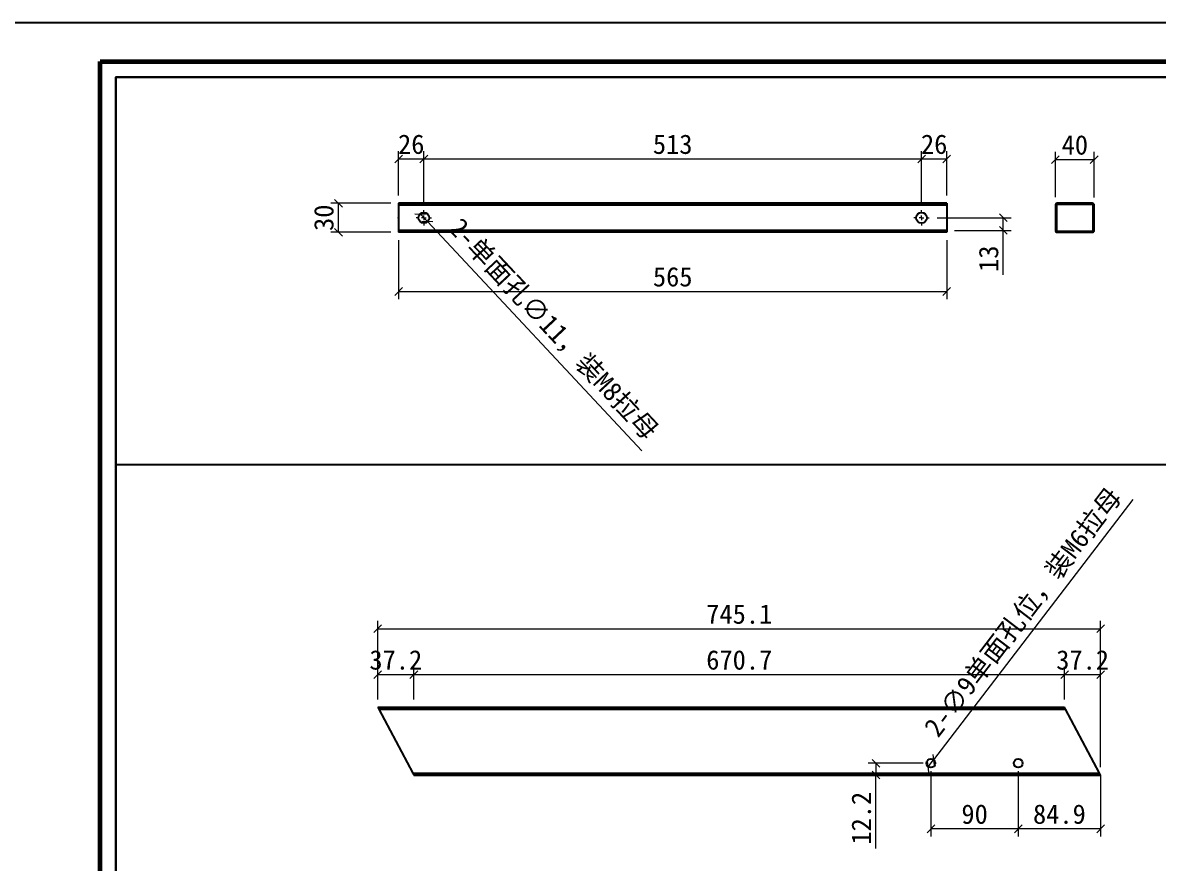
# Model space of a CAD drawing. Header units: inches. Extents: x 21728 to 86065, y -20660 to 1996.
# Drawn here: x 79017 to 80188, y -18797 to -17930 of the extents above; entities that cross this region are included whole.
import ezdxf

# ---------------------------------------------------------------- set-up
doc = ezdxf.new("R2010")
doc.units = ezdxf.units.IN
doc.header["$MEASUREMENT"] = 0
doc.layers.add('图框', color=5, linetype='Continuous', lineweight=60)
doc.layers.add('轮廓线', color=7, linetype='Continuous', lineweight=30)
doc.styles.add('宋体', font='')
doc.styles.get('宋体').set_extended_font_data('SimSun')
doc.dimstyles.new('1-8', dxfattribs={"dimscale": 8, "dimtxt": 2.5, "dimasz": 1, "dimexe": 1, "dimexo": 1, "dimtad": 1, "dimdec": 1, "dimdsep": 46, "dimtxsty": '宋体', "dimblk": 'OBLIQUE', "dimcen": 2.5, "dimclrd": 3, "dimclre": 3, "dimclrt": 256, "dimadec": 0, "dimazin": 0, "dimtfac": 1, "dimtdec": 1, "dimtmove": 1, "dimatfit": 3, "dimfxl": 0, "dimlwd": 9, "dimlwe": 9, "dimarcsym": 0})

# ---------------------------------------------------------------- blocks, each defined once
blk = doc.blocks.new('SW_CENTERMARKSYMBOL_0')
at = {"color": 0, "linetype": 'Continuous', "lineweight": 18}
for p, q in [((-5, 0), (-8, 0)), ((0, 0), (-2.5, 0)), ((0, 5), (0, 8)), ((0, 0), (0, 2.5)), ((0, 0), (0, -2.5)), ((0, 0), (2.5, 0)), ((5, 0), (8, 0)), ((0, -5), (0, -8))]:
    blk.add_line(p, q, dxfattribs=at)
blk = doc.blocks.new('SW_CENTERMARKSYMBOL_1')
at = {"color": 0, "linetype": 'Continuous', "lineweight": 18}
for p, q in [((-5, 0), (-8, 0)), ((0, 0), (-2.5, 0)), ((0, 5), (0, 8)), ((0, 0), (0, 2.5)), ((0, 0), (0, -2.5)), ((0, 0), (2.5, 0)), ((5, 0), (8, 0)), ((0, -5), (0, -8))]:
    blk.add_line(p, q, dxfattribs=at)
blk = doc.blocks.new('_Oblique')
at = {"color": 0, "linetype": 'ByBlock', "lineweight": -2}
blk.add_line((-0.5, -0.5), (0.5, 0.5), dxfattribs=at)
blk = doc.blocks.new('*D360')
at = {"color": 3, "lineweight": 9, "transparency": 16777216}
for p, q in [((79404.7, -18154.5), (79404.7, -18215.5)), ((79969.7, -18154.5), (79969.7, -18215.5)), ((79404.7, -18207.5), (79969.7, -18207.5))]:
    blk.add_line(p, q, dxfattribs=at)
at = {"layer": 'Defpoints', "color": 0, "transparency": 16777216}
for p in [(79404.7, -18146.5), (79969.7, -18146.5), (79969.7, -18207.5)]:
    blk.add_point(p, dxfattribs=at)
at = {"color": 3, "lineweight": 9, "transparency": 16777216, "xscale": 8, "yscale": 8, "zscale": 8, "rotation": 180}
blk.add_blockref('_Oblique', (79404.7, -18207.5), dxfattribs=at)
at = {"color": 3, "lineweight": 9, "transparency": 16777216, "xscale": 8, "yscale": 8, "zscale": 8}
blk.add_blockref('_Oblique', (79969.7, -18207.5), dxfattribs=at)
at = {"transparency": 16777216, "insert": (79687.2, -18192.5), "char_height": 20, "attachment_point": 5, "style": '宋体'}
blk.add_mtext('565', dxfattribs=at)
blk = doc.blocks.new('*D361')
at = {"color": 3, "lineweight": 9, "transparency": 16777216}
for p, q in [((79396.7, -18116.5), (79334.7, -18116.5)), ((79342.7, -18146.5), (79342.7, -18116.5)), ((79396.7, -18146.5), (79334.7, -18146.5))]:
    blk.add_line(p, q, dxfattribs=at)
at = {"layer": 'Defpoints', "color": 0, "transparency": 16777216}
for p in [(79342.7, -18116.5), (79404.7, -18116.5), (79404.7, -18146.5)]:
    blk.add_point(p, dxfattribs=at)
at = {"color": 3, "lineweight": 9, "transparency": 16777216, "xscale": 8, "yscale": 8, "zscale": 8}
for p, rotation in [((79342.7, -18116.5), 90), ((79342.7, -18146.5), 270)]:
    blk.add_blockref('_Oblique', p, dxfattribs=dict(at, rotation=rotation))
at = {"transparency": 16777216, "insert": (79327.7, -18131.5), "char_height": 20, "attachment_point": 5, "rotation": 90, "style": '宋体'}
blk.add_mtext('30', dxfattribs=at)
blk = doc.blocks.new('*D362')
at = {"color": 3, "lineweight": 9, "transparency": 16777216}
for p, q in [((79404.7, -18108.5), (79404.7, -18062.8)), ((79404.7, -18070.8), (79430.7, -18070.8)), ((79430.7, -18115.5), (79430.7, -18062.8))]:
    blk.add_line(p, q, dxfattribs=at)
at = {"layer": 'Defpoints', "color": 0, "transparency": 16777216}
for p in [(79430.7, -18070.8), (79404.7, -18116.5), (79430.7, -18123.5)]:
    blk.add_point(p, dxfattribs=at)
at = {"color": 3, "lineweight": 9, "transparency": 16777216, "xscale": 8, "yscale": 8, "zscale": 8, "rotation": 180}
blk.add_blockref('_Oblique', (79404.7, -18070.8), dxfattribs=at)
at = {"color": 3, "lineweight": 9, "transparency": 16777216, "xscale": 8, "yscale": 8, "zscale": 8}
blk.add_blockref('_Oblique', (79430.7, -18070.8), dxfattribs=at)
at = {"transparency": 16777216, "insert": (79417.7, -18055.8), "char_height": 20, "attachment_point": 5, "style": '宋体'}
blk.add_mtext('26', dxfattribs=at)
blk = doc.blocks.new('*D357')
at = {"color": 3, "lineweight": 9, "transparency": 16777216}
for p, q in [((79430.7, -18115.5), (79430.7, -18062.8)), ((79430.7, -18070.8), (79943.7, -18070.8)), ((79943.7, -18115.5), (79943.7, -18062.8))]:
    blk.add_line(p, q, dxfattribs=at)
at = {"layer": 'Defpoints', "color": 0, "transparency": 16777216}
for p in [(79943.7, -18070.8), (79430.7, -18123.5), (79943.7, -18123.5)]:
    blk.add_point(p, dxfattribs=at)
at = {"color": 3, "lineweight": 9, "transparency": 16777216, "xscale": 8, "yscale": 8, "zscale": 8, "rotation": 180}
blk.add_blockref('_Oblique', (79430.7, -18070.8), dxfattribs=at)
at = {"color": 3, "lineweight": 9, "transparency": 16777216, "xscale": 8, "yscale": 8, "zscale": 8}
blk.add_blockref('_Oblique', (79943.7, -18070.8), dxfattribs=at)
at = {"transparency": 16777216, "insert": (79687.2, -18055.8), "char_height": 20, "attachment_point": 5, "style": '宋体'}
blk.add_mtext('513', dxfattribs=at)
blk = doc.blocks.new('*D358')
at = {"color": 3, "lineweight": 9, "transparency": 16777216}
for p, q in [((79943.7, -18115.5), (79943.7, -18062.8)), ((79943.7, -18070.8), (79969.7, -18070.8)), ((79969.7, -18108.5), (79969.7, -18062.8))]:
    blk.add_line(p, q, dxfattribs=at)
at = {"layer": 'Defpoints', "color": 0, "transparency": 16777216}
for p in [(79969.7, -18070.8), (79969.7, -18116.5), (79943.7, -18123.5)]:
    blk.add_point(p, dxfattribs=at)
at = {"color": 3, "lineweight": 9, "transparency": 16777216, "xscale": 8, "yscale": 8, "zscale": 8, "rotation": 180}
blk.add_blockref('_Oblique', (79943.7, -18070.8), dxfattribs=at)
at = {"color": 3, "lineweight": 9, "transparency": 16777216, "xscale": 8, "yscale": 8, "zscale": 8}
blk.add_blockref('_Oblique', (79969.7, -18070.8), dxfattribs=at)
at = {"transparency": 16777216, "insert": (79956.7, -18055.8), "char_height": 20, "attachment_point": 5, "style": '宋体'}
blk.add_mtext('26', dxfattribs=at)
blk = doc.blocks.new('*D359')
at = {"color": 3, "lineweight": 9, "transparency": 16777216}
for p, q in [((79959.7, -18131.5), (80035.9, -18131.5)), ((80027.9, -18144.5), (80027.9, -18131.5)), ((79977.7, -18144.5), (80035.9, -18144.5)), ((80027.9, -18190.4), (80027.9, -18144.5))]:
    blk.add_line(p, q, dxfattribs=at)
at = {"layer": 'Defpoints', "color": 0, "transparency": 16777216}
for p in [(79951.7, -18131.5), (80027.9, -18131.5), (79969.7, -18144.5)]:
    blk.add_point(p, dxfattribs=at)
at = {"color": 3, "lineweight": 9, "transparency": 16777216, "xscale": 8, "yscale": 8, "zscale": 8}
for p, rotation in [((80027.9, -18131.5), 90), ((80027.9, -18144.5), 270)]:
    blk.add_blockref('_Oblique', p, dxfattribs=dict(at, rotation=rotation))
at = {"transparency": 16777216, "insert": (80012.9, -18173.7), "char_height": 20, "attachment_point": 5, "rotation": 90, "style": '宋体'}
blk.add_mtext('13', dxfattribs=at)
blk = doc.blocks.new('*D355')
at = {"color": 3, "lineweight": 9, "transparency": 16777216}
for p, q in [((80081.7, -18110.1), (80081.7, -18063.5)), ((80081.7, -18071.5), (80121.6, -18071.5)), ((80121.6, -18110.5), (80121.6, -18063.5))]:
    blk.add_line(p, q, dxfattribs=at)
at = {"layer": 'Defpoints', "color": 0, "transparency": 16777216}
for p in [(80121.6, -18071.5), (80081.7, -18118.1), (80121.6, -18118.5)]:
    blk.add_point(p, dxfattribs=at)
at = {"color": 3, "lineweight": 9, "transparency": 16777216, "xscale": 8, "yscale": 8, "zscale": 8, "rotation": 180}
blk.add_blockref('_Oblique', (80081.7, -18071.5), dxfattribs=at)
at = {"color": 3, "lineweight": 9, "transparency": 16777216, "xscale": 8, "yscale": 8, "zscale": 8}
blk.add_blockref('_Oblique', (80121.6, -18071.5), dxfattribs=at)
at = {"transparency": 16777216, "insert": (80101.7, -18056.5), "char_height": 20, "attachment_point": 5, "style": '宋体'}
blk.add_mtext('40', dxfattribs=at)
blk = doc.blocks.new('*D356')
at = {"color": 3, "lineweight": 9, "transparency": 16777216}
for p in [(79426.9, -18127.5), (79655.5, -18371.7)]:
    blk.add_line(p, (79434.4, -18135.5), dxfattribs=at)
at = {"layer": 'Defpoints', "color": 0, "transparency": 16777216}
for p in [(79426.9, -18127.5), (79434.4, -18135.5)]:
    blk.add_point(p, dxfattribs=at)
at = {"color": 3, "lineweight": 9, "transparency": 16777216, "xscale": 8, "yscale": 8, "zscale": 8}
for p, rotation in [((79426.9, -18127.5), 313.1067144328346), ((79434.4, -18135.5), 133.1067144328346)]:
    blk.add_blockref('_Oblique', p, dxfattribs=dict(at, rotation=rotation))
at = {"transparency": 16777216, "insert": (79563.7, -18247), "char_height": 20, "attachment_point": 5, "rotation": 313.1067, "style": '宋体'}
blk.add_mtext('2-单面孔∅11，装M8拉母', dxfattribs=at)
blk = doc.blocks.new('*D369')
at = {"color": 3, "lineweight": 9, "transparency": 16777216}
for p, q in [((79383.2, -18628.2), (79383.2, -18547.3)), ((80128.3, -18698.2), (80128.3, -18547.3)), ((79383.2, -18555.3), (80128.3, -18555.3))]:
    blk.add_line(p, q, dxfattribs=at)
at = {"layer": 'Defpoints', "color": 0, "transparency": 16777216}
for p in [(80128.3, -18555.3), (79383.2, -18636.2), (80128.3, -18706.2)]:
    blk.add_point(p, dxfattribs=at)
at = {"color": 3, "lineweight": 9, "transparency": 16777216, "xscale": 8, "yscale": 8, "zscale": 8, "rotation": 180}
blk.add_blockref('_Oblique', (79383.2, -18555.3), dxfattribs=at)
at = {"color": 3, "lineweight": 9, "transparency": 16777216, "xscale": 8, "yscale": 8, "zscale": 8}
blk.add_blockref('_Oblique', (80128.3, -18555.3), dxfattribs=at)
at = {"transparency": 16777216, "insert": (79755.8, -18540.3), "char_height": 20, "attachment_point": 5, "style": '宋体'}
blk.add_mtext('745.1', dxfattribs=at)
blk = doc.blocks.new('*D308')
at = {"color": 3, "lineweight": 9, "transparency": 16777216}
for p, q in [((79383.2, -18628.2), (79383.2, -18594.6)), ((79420.4, -18628.2), (79420.4, -18594.6)), ((79383.2, -18602.6), (79420.4, -18602.6))]:
    blk.add_line(p, q, dxfattribs=at)
at = {"layer": 'Defpoints', "color": 0, "transparency": 16777216}
for p in [(79420.4, -18602.6), (79383.2, -18636.2), (79420.4, -18636.2)]:
    blk.add_point(p, dxfattribs=at)
at = {"color": 3, "lineweight": 9, "transparency": 16777216, "xscale": 8, "yscale": 8, "zscale": 8, "rotation": 180}
blk.add_blockref('_Oblique', (79383.2, -18602.6), dxfattribs=at)
at = {"color": 3, "lineweight": 9, "transparency": 16777216, "xscale": 8, "yscale": 8, "zscale": 8}
blk.add_blockref('_Oblique', (79420.4, -18602.6), dxfattribs=at)
at = {"transparency": 16777216, "insert": (79401.8, -18587.6), "char_height": 20, "attachment_point": 5, "style": '宋体'}
blk.add_mtext('37.2', dxfattribs=at)
blk = doc.blocks.new('*D309')
at = {"color": 3, "lineweight": 9, "transparency": 16777216}
for p, q in [((79420.4, -18628.2), (79420.4, -18594.6)), ((80091.1, -18628.2), (80091.1, -18594.6)), ((79420.4, -18602.6), (80091.1, -18602.6))]:
    blk.add_line(p, q, dxfattribs=at)
at = {"layer": 'Defpoints', "color": 0, "transparency": 16777216}
for p in [(80091.1, -18602.6), (79420.4, -18636.2), (80091.1, -18636.2)]:
    blk.add_point(p, dxfattribs=at)
at = {"color": 3, "lineweight": 9, "transparency": 16777216, "xscale": 8, "yscale": 8, "zscale": 8, "rotation": 180}
blk.add_blockref('_Oblique', (79420.4, -18602.6), dxfattribs=at)
at = {"color": 3, "lineweight": 9, "transparency": 16777216, "xscale": 8, "yscale": 8, "zscale": 8}
blk.add_blockref('_Oblique', (80091.1, -18602.6), dxfattribs=at)
at = {"transparency": 16777216, "insert": (79755.8, -18587.6), "char_height": 20, "attachment_point": 5, "style": '宋体'}
blk.add_mtext('670.7', dxfattribs=at)
blk = doc.blocks.new('*D310')
at = {"color": 3, "lineweight": 9, "transparency": 16777216}
for p, q in [((80091.1, -18628.2), (80091.1, -18594.6)), ((80128.3, -18628.2), (80128.3, -18594.6)), ((80091.1, -18602.6), (80128.3, -18602.6))]:
    blk.add_line(p, q, dxfattribs=at)
at = {"layer": 'Defpoints', "color": 0, "transparency": 16777216}
for p in [(80128.3, -18602.6), (80091.1, -18636.2), (80128.3, -18636.2)]:
    blk.add_point(p, dxfattribs=at)
at = {"color": 3, "lineweight": 9, "transparency": 16777216, "xscale": 8, "yscale": 8, "zscale": 8, "rotation": 180}
blk.add_blockref('_Oblique', (80091.1, -18602.6), dxfattribs=at)
at = {"color": 3, "lineweight": 9, "transparency": 16777216, "xscale": 8, "yscale": 8, "zscale": 8}
blk.add_blockref('_Oblique', (80128.3, -18602.6), dxfattribs=at)
at = {"transparency": 16777216, "insert": (80109.7, -18587.6), "char_height": 20, "attachment_point": 5, "style": '宋体'}
blk.add_mtext('37.2', dxfattribs=at)
blk = doc.blocks.new('*D334')
at = {"color": 3, "lineweight": 9, "transparency": 16777216}
for p, q in [((80043.4, -18702), (80043.4, -18769.6)), ((80128.3, -18706.2), (80128.3, -18769.6)), ((80128.3, -18761.6), (80043.4, -18761.6))]:
    blk.add_line(p, q, dxfattribs=at)
at = {"layer": 'Defpoints', "color": 0, "transparency": 16777216}
for p in [(80043.4, -18694), (80128.3, -18698.2), (80043.4, -18761.6)]:
    blk.add_point(p, dxfattribs=at)
at = {"color": 3, "lineweight": 9, "transparency": 16777216, "xscale": 8, "yscale": 8, "zscale": 8, "rotation": 180}
blk.add_blockref('_Oblique', (80043.4, -18761.6), dxfattribs=at)
at = {"color": 3, "lineweight": 9, "transparency": 16777216, "xscale": 8, "yscale": 8, "zscale": 8}
blk.add_blockref('_Oblique', (80128.3, -18761.6), dxfattribs=at)
at = {"transparency": 16777216, "insert": (80085.8, -18746.6), "char_height": 20, "attachment_point": 5, "style": '宋体'}
blk.add_mtext('84.9', dxfattribs=at)
blk = doc.blocks.new('*D335')
at = {"color": 3, "lineweight": 9, "transparency": 16777216}
for p, q in [((79953.4, -18702), (79953.4, -18769.6)), ((80043.4, -18702), (80043.4, -18769.6)), ((80043.4, -18761.6), (79953.4, -18761.6))]:
    blk.add_line(p, q, dxfattribs=at)
at = {"layer": 'Defpoints', "color": 0, "transparency": 16777216}
for p in [(79953.4, -18694), (80043.4, -18694), (79953.4, -18761.6)]:
    blk.add_point(p, dxfattribs=at)
at = {"color": 3, "lineweight": 9, "transparency": 16777216, "xscale": 8, "yscale": 8, "zscale": 8, "rotation": 180}
blk.add_blockref('_Oblique', (79953.4, -18761.6), dxfattribs=at)
at = {"color": 3, "lineweight": 9, "transparency": 16777216, "xscale": 8, "yscale": 8, "zscale": 8}
blk.add_blockref('_Oblique', (80043.4, -18761.6), dxfattribs=at)
at = {"transparency": 16777216, "insert": (79998.4, -18746.6), "char_height": 20, "attachment_point": 5, "style": '宋体'}
blk.add_mtext('90', dxfattribs=at)
blk = doc.blocks.new('*D363')
at = {"color": 3, "lineweight": 9, "transparency": 16777216}
for p, q in [((79945.4, -18694), (79888.7, -18694)), ((79896.7, -18694), (79896.7, -18706.2)), ((79915.4, -18706.2), (79888.7, -18706.2)), ((79896.7, -18781.8), (79896.7, -18706.2))]:
    blk.add_line(p, q, dxfattribs=at)
at = {"layer": 'Defpoints', "color": 0, "transparency": 16777216}
for p in [(79953.4, -18694), (79896.7, -18706.2), (79923.4, -18706.2)]:
    blk.add_point(p, dxfattribs=at)
at = {"color": 3, "lineweight": 9, "transparency": 16777216, "xscale": 8, "yscale": 8, "zscale": 8}
for p, rotation in [((79896.7, -18694), 90), ((79896.7, -18706.2), 270)]:
    blk.add_blockref('_Oblique', p, dxfattribs=dict(at, rotation=rotation))
at = {"transparency": 16777216, "insert": (79881.7, -18750.7), "char_height": 20, "attachment_point": 5, "rotation": 90, "style": '宋体'}
blk.add_mtext('12.2', dxfattribs=at)
blk = doc.blocks.new('*D365')
at = {"color": 3, "lineweight": 9, "transparency": 16777216}
for p in [(80161.4, -18422.1), (79950.6, -18697.6)]:
    blk.add_line(p, (79956.1, -18690.5), dxfattribs=at)
at = {"layer": 'Defpoints', "color": 0, "transparency": 16777216}
for p in [(79956.1, -18690.5), (79950.6, -18697.6)]:
    blk.add_point(p, dxfattribs=at)
at = {"color": 3, "lineweight": 9, "transparency": 16777216, "xscale": 8, "yscale": 8, "zscale": 8}
for p, rotation in [((79950.6, -18697.6), 52.58422448198856), ((79956.1, -18690.5), 232.5842244819886)]:
    blk.add_blockref('_Oblique', p, dxfattribs=dict(at, rotation=rotation))
at = {"transparency": 16777216, "insert": (80049.2, -18538.9), "char_height": 20, "attachment_point": 5, "rotation": 52.5842, "style": '宋体'}
blk.add_mtext('2-∅9单面孔位，装M6拉母', dxfattribs=at)

msp = doc.modelspace()

# ---------------------------------------------------------------- linework, layer by layer
at = {"color": 7, "linetype": 'Continuous', "lineweight": 25}
for p, q in [((79969.68, -18116.5), (79404.68, -18116.5)), ((79404.68, -18116.5), (79404.68, -18118.5)), ((79969.68, -18118.5), (79404.68, -18118.5)), ((79404.68, -18118.5), (79404.68, -18144.5)), ((79969.68, -18116.5), (79969.68, -18118.5)), ((79969.68, -18118.5), (79969.68, -18144.5)), ((80081.63, -18118.5), (80081.63, -18144.5)), ((80082.83, -18118.5), (80082.83, -18144.5)), ((80119.63, -18116.5), (80083.63, -18116.5)), ((80119.63, -18117.7), (80083.63, -18117.7)), ((80120.43, -18144.5), (80120.43, -18118.5)), ((80121.63, -18144.5), (80121.63, -18118.5)), ((79969.68, -18144.5), (79404.68, -18144.5)), ((79404.68, -18144.5), (79404.68, -18146.5)), ((79969.68, -18146.5), (79404.68, -18146.5)), ((79969.68, -18144.5), (79969.68, -18146.5)), ((80083.63, -18145.3), (80119.63, -18145.3)), ((80083.63, -18146.5), (80119.63, -18146.5)), ((79383.21, -18636.24), (79384.27, -18638.24)), ((79383.21, -18636.24), (80091.11, -18636.24)), ((79384.27, -18638.24), (79419.35, -18704.24)), ((79384.27, -18638.24), (80092.17, -18638.24)), ((80092.17, -18638.24), (80091.11, -18636.24)), ((80127.25, -18704.24), (80092.17, -18638.24)), ((79419.35, -18704.24), (80127.25, -18704.24)), ((79419.35, -18704.24), (79420.41, -18706.24)), ((80128.31, -18706.24), (80127.25, -18704.24)), ((79420.41, -18706.24), (80128.31, -18706.24))]:
    msp.add_line(p, q, dxfattribs=at)
at = {"color": 7, "linetype": 'Continuous'}
for q in [(79404.68, -18131.19), (79404.83, -18131.5)]:
    msp.add_line((79404.68, -18131.5), q, dxfattribs=at)
at = {"color": 1}
msp.add_line((79113.23, -18386.01), (80504.15, -18386.01), dxfattribs=at)
at = {"color": 7, "linetype": 'Continuous', "lineweight": 25}
for centre, radius in [((79430.68, -18131.5), 5.5), ((79943.68, -18131.5), 5.5), ((79953.37, -18694.04), 4.5), ((80043.37, -18694.04), 4.5)]:
    msp.add_circle(centre, radius, dxfattribs=at)
for centre, radius, start, end in [((80083.63, -18118.5), 2, 90, 180), ((80083.63, -18118.5), 0.8, 90, 180), ((80119.63, -18118.5), 2, 0, 90), ((80119.63, -18118.5), 0.8, 0, 90), ((80083.63, -18144.5), 2, 180, 270), ((80083.63, -18144.5), 0.8, 180, 270), ((80119.63, -18144.5), 0.8, 270, 0), ((80119.63, -18144.5), 2, 270, 0)]:
    msp.add_arc(centre, radius, start, end, dxfattribs=at)
at = {"color": 7, "linetype": 'Continuous'}
msp.add_point((79404.68, -18131.5), dxfattribs=at)
at = {"layer": 'Defpoints'}
msp.add_lwpolyline([(78937.23, -19610.34), (81313.23, -19610.34), (81313.23, -17930.34), (78937.23, -17930.34)], close=True, dxfattribs=at)
at = {"layer": '图框', "color": 32}
msp.add_lwpolyline([(79097.23, -17970.34), (81273.23, -17970.34), (81273.23, -19570.34), (79097.23, -19570.34)], close=True, dxfattribs=at)
at = {"layer": '轮廓线', "color": 7}
msp.add_lwpolyline([(79113.23, -19458.34), (81257.23, -19458.34), (81257.23, -17986.34), (79113.23, -17986.34)], close=True, dxfattribs=at)

# ---------------------------------------------------------------- block references
at = {"color": 7, "linetype": 'Continuous', "lineweight": 0}
for name, p in [('SW_CENTERMARKSYMBOL_1', (79430.68, -18131.5)), ('SW_CENTERMARKSYMBOL_0', (79943.68, -18131.5))]:
    msp.add_blockref(name, p, dxfattribs=at)

# ---------------------------------------------------------------- dimensions: what is measured, and where the dimension line sits
at = {"color": 1}
for base, p1, p2, picture, middle in [((79430.68, -18070.78), (79404.68, -18116.5), (79430.68, -18123.5), '*D362', (79417.68, -18070.78)), ((79969.68, -18070.78), (79943.68, -18123.5), (79969.68, -18116.5), '*D358', (79956.68, -18070.78)), ((79420.41, -18602.62), (79383.21, -18636.24), (79420.41, -18636.24), '*D308', (79401.81, -18602.62)), ((80128.31, -18602.62), (80091.11, -18636.24), (80128.31, -18636.24), '*D310', (80109.71, -18602.62))]:
    dim = msp.add_linear_dim(base=base, p1=p1, p2=p2, dimstyle='1-8', dxfattribs=at)
    dim.commit()
    dim.dimension.update_dxf_attribs({"geometry": picture, "text_midpoint": middle, "dimtype": 160})
for base, p1, p2, picture, middle in [((79943.68, -18070.78), (79430.68, -18123.5), (79943.68, -18123.5), '*D357', (79687.18, -18055.78)), ((80121.6313, -18071.4862), (80081.676, -18118.0797), (80121.6313, -18118.5002), '*D355', (80101.6537, -18056.4862)), ((79969.68, -18207.49), (79404.68, -18146.5), (79969.68, -18146.5), '*D360', (79687.18, -18192.49)), ((80128.31, -18555.31), (79383.21, -18636.24), (80128.31, -18706.24), '*D369', (79755.76, -18540.31)), ((80091.11, -18602.62), (79420.41, -18636.24), (80091.11, -18636.24), '*D309', (79755.76, -18587.62)), ((79953.37, -18761.55), (80043.37, -18694.04), (79953.37, -18694.04), '*D335', (79998.37, -18746.55)), ((80043.37, -18761.55), (80128.31, -18698.24), (80043.37, -18694.04), '*D334', (80085.84, -18746.55))]:
    dim = msp.add_linear_dim(base=base, p1=p1, p2=p2, dimstyle='1-8', dxfattribs=at)
    dim.commit()
    dim.dimension.update_dxf_attribs({"geometry": picture, "text_midpoint": middle})
for base, p1, p2, picture, middle in [((79342.7, -18116.5), (79404.68, -18146.5), (79404.68, -18116.5), '*D361', (79342.7, -18131.5)), ((80027.86, -18131.5), (79969.68, -18144.5), (79951.68, -18131.5), '*D359', (80027.86, -18173.65)), ((79896.67, -18706.24), (79953.37, -18694.04), (79923.37, -18706.24), '*D363', (79897.58, -18750.68))]:
    dim = msp.add_linear_dim(base=base, p1=p1, p2=p2, angle=90, dimstyle='1-8', dxfattribs=at)
    dim.commit()
    dim.dimension.update_dxf_attribs({"geometry": picture, "text_midpoint": middle, "dimtype": 160})
for p1, p2, text, picture, middle in [((79426.92, -18127.48), (79434.44, -18135.52), '2-单面孔<>，装M8拉母', '*D356', (79563.73, -18247.04)), ((79950.63, -18697.62), (79956.1, -18690.47), '2-<>单面孔位，装M6拉母', '*D365', (80049.16, -18538.9))]:
    dim = msp.add_diameter_dim_2p(p1=p1, p2=p2, text=text, dimstyle='1-8', dxfattribs=at)
    dim.commit()
    dim.dimension.update_dxf_attribs({"geometry": picture, "text_midpoint": middle})

doc.saveas('drawing.dxf')
